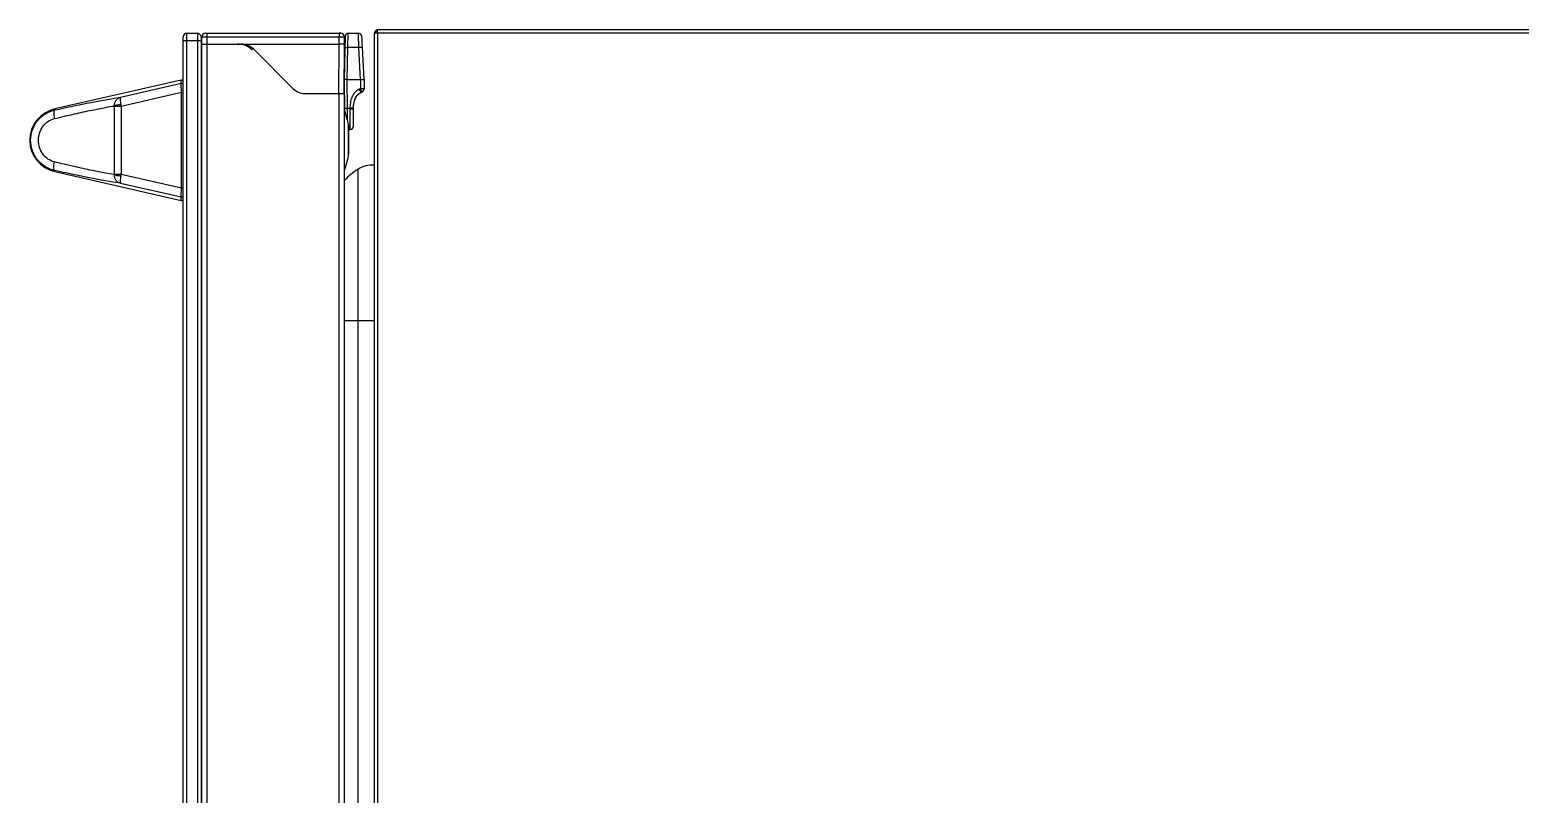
# Model space of a CAD drawing. Header units: millimetres. Extents: x 361 to 5577, y 463 to 3774.
# Drawn here: x 1799.3 to 2217.1, y 2173.1 to 2387.6 of the extents above; entities that cross this region are included whole.
import ezdxf

# ---------------------------------------------------------------- set-up
doc = ezdxf.new("R2010")
doc.units = ezdxf.units.MM
doc.header["$LTSCALE"] = 330
doc.layers.get('0').update_dxf_attribs({"linetype": 'CONTINUOUS'})
doc.layers.add('ASSI', color=7, linetype='CONTINUOUS')
doc.layers.add('GEOM', color=7, linetype='CONTINUOUS')

msp = doc.modelspace()

# ---------------------------------------------------------------- linework, layer by layer
at = {"color": 9, "linetype": 'Continuous'}
for p, q in [((1843.28, 2042.57), (1843.28, 2386.57)), ((1846.28, 2386.57), (1846.28, 2042.57)), ((1896.83, 1986.85), (1896.83, 2386.67)), ((1896.83, 2386.67), (2564.03, 2386.67)), ((1842.28, 2384.57), (1847.28, 2384.57)), ((1841.67, 2372.47), (1841.67, 2373.43)), ((1841.67, 2372.47), (1824.71, 2368.6)), ((1841.78, 2369.94), (1824.89, 2366.08)), ((1841.78, 2369.94), (1841.67, 2372.47)), ((1841.78, 2343.19), (1841.78, 2369.94)), ((1841.78, 2369.94), (1842.28, 2369.94)), ((1806.28, 2365.34), (1806.34, 2365.07)), ((1822.96, 2366.08), (1822.96, 2347.05)), ((1824.89, 2366.08), (1822.96, 2366.08)), ((1824.89, 2366.08), (1824.89, 2347.05)), ((1891.23, 2348.4), (1891.23, 2111.07)), ((1806.28, 2347.79), (1806.34, 2348.06)), ((1822.96, 2347.05), (1824.89, 2347.05)), ((1824.71, 2344.53), (1841.67, 2340.66)), ((1824.89, 2347.05), (1841.78, 2343.19)), ((1841.67, 2340.66), (1841.78, 2343.19)), ((1841.67, 2339.7), (1841.67, 2340.66)), ((1841.78, 2343.19), (1842.28, 2343.19)), ((1895.93, 2305.94), (1887.53, 2305.94))]:
    msp.add_line(p, q, dxfattribs=at)
at = {"color": 7, "linetype": 'Continuous'}
for p, q in [((1843.28, 2386.57), (1846.28, 2386.57)), ((1886.5, 2386.57), (1886, 2386.57)), ((1891.98, 2386.36), (1891.82, 2386.46)), ((1892.35, 2385.74), (1892.33, 2385.84)), ((1895.93, 1986.85), (1895.93, 2386.67)), ((1896.28, 2386.67), (1895.93, 2386.67)), ((1896.28, 2387.37), (1896.73, 2386.79)), ((1896.28, 2386.67), (1896.83, 2386.67)), ((1896.73, 2386.67), (1896.73, 2387.57)), ((2564.13, 2387.57), (1896.73, 2387.57)), ((1842.28, 2043.57), (1842.28, 2385.57)), ((1847.28, 2385.57), (1847.28, 2043.57)), ((1847.28, 2383.57), (1847.53, 2383.57)), ((1847.53, 2045.57), (1847.53, 2383.57)), ((1847.53, 2045.57), (1847.53, 2383.57)), ((1847.53, 2383.57), (1849.03, 2383.57)), ((1849.03, 2383.57), (1858.51, 2383.57)), ((1873.02, 2371.13), (1862.04, 2382.1)), ((1887.53, 2046.07), (1887.53, 2382.17)), ((1841.67, 2373.43), (1806.28, 2365.34)), ((1876.55, 2369.67), (1887.53, 2369.67)), ((1890.67, 2368.6), (1891.06, 2369.18)), ((1890.71, 2368.66), (1891.11, 2369.24)), ((1891.06, 2369.18), (1891.3, 2369.42)), ((1891.11, 2369.24), (1891.57, 2369.68)), ((1891.99, 2369.94), (1892.08, 2369.99)), ((1892.08, 2369.99), (1892.39, 2370.13)), ((1890.19, 2367.19), (1890.4, 2367.97)), ((1890.19, 2367.17), (1890.19, 2367.19)), ((1890.27, 2367.48), (1890.38, 2367.91)), ((1890.38, 2367.91), (1890.67, 2368.6)), ((1890.4, 2367.97), (1890.71, 2368.66)), ((1806.28, 2347.79), (1841.67, 2339.7))]:
    msp.add_line(p, q, dxfattribs=at)
for points in [[(1891.82, 2386.46), (1891.63, 2386.53), (1891.43, 2386.56)], [(1892.21, 2386.1), (1892.11, 2386.23), (1891.98, 2386.36)], [(1892.33, 2385.84), (1892.28, 2385.96), (1892.21, 2386.1)]]:
    msp.add_lwpolyline(points, dxfattribs=at)
for centre, radius, start, end in [((1843.28, 2385.57), 1, 90, 180), ((1846.28, 2385.57), 1, 0, 90), ((1886.5, 2385.57), 1, 1, 90), ((1888.49, 2385.82), 0.75, 90, 178.999), ((1896.83, 2386.67), 0.9, 96.327, 180), ((1857.44, 2377.57), 6, 45, 89.9997), ((1858.51, 2378.57), 5, 45, 90), ((1887.34, 2376.82), 0.25, 321.8903, 336.7537), ((1876.55, 2374.67), 5, 225, 270), ((1887.05, 2369.07), 0.5, 12.7804, 15.4513), ((1808.28, 2356.57), 9, 102.8697, 257.1303), ((1900.61, 2333.39), 17.7, 121.9959, 137.6726), ((1895.47, 2341.62), 8, 86.7054, 121.9959)]:
    msp.add_arc(centre, radius, start, end, dxfattribs=at)
at = {"color": 9, "linetype": 'Continuous'}
for centre, radius, start, end in [((1841.78, 2371.99), 0.5, 0.0336, 102.8639), ((1820.91, 2366.08), 2.05, 359.9852, 2.6986), ((1782.86, 2358.48), 42.71, 10.2384, 10.8757), ((1820.91, 2347.05), 2.05, 357.3016, 0.0146), ((1782.51, 2354.71), 43.06, 349.1269, 349.759), ((1841.78, 2341.14), 0.5, 257.1361, 359.9664)]:
    msp.add_arc(centre, radius, start, end, dxfattribs=at)
at = {"color": 7, "linetype": 'Continuous'}
for centre, start_param, end_param in [((1841.78, 2372.94), -1.570796, 0.224479), ((1841.78, 2340.19), -3.366071, -1.570796)]:
    msp.add_ellipse(centre, major_axis=(0, 0.5), ratio=0.999359, start_param=start_param, end_param=end_param, dxfattribs=at)
for points, knots in [([(1896.02, 2386.62), (1896, 2386.61), (1895.97, 2386.6), (1895.93, 2386.58), (1895.93, 2386.57)], [0, 0, 0, 0, 0.680679, 1, 1, 1, 1]), ([(1896.28, 2386.67), (1896.25, 2386.66), (1896.17, 2386.65), (1896.08, 2386.63), (1896.02, 2386.62)], [0, 0, 0, 0, 0.299271, 1, 1, 1, 1])]:
    msp.add_open_spline(points, degree=3, knots=knots, dxfattribs=at)
at = {"color": 9, "linetype": 'Continuous'}
for points, knots in [([(1806.34, 2348.06), (1805.39, 2348.27), (1803.55, 2349.01), (1801.32, 2350.99), (1799.85, 2353.6), (1799.35, 2356.57), (1799.85, 2359.53), (1801.32, 2362.14), (1803.55, 2364.12), (1805.39, 2364.86), (1806.34, 2365.07)], [0, 0, 0, 0, 0.123777, 0.248768, 0.374303, 0.5, 0.625697, 0.751232, 0.876223, 1, 1, 1, 1]), ([(1806.34, 2365.07), (1806.23, 2365.04), (1806.07, 2364.75), (1805.97, 2363.93), (1806.05, 2363.18), (1806.16, 2362.64)], [0, 0, 0, 0, 0.128828, 0.3476, 1, 1, 1, 1]), ([(1806.16, 2362.64), (1808.05, 2363.09), (1811.57, 2363.91), (1816.36, 2364.98), (1820.07, 2365.72), (1822.14, 2366.09), (1822.95, 2366.17)], [0, 0, 0, 0, 0.339667, 0.63209, 0.857567, 1, 1, 1, 1]), ([(1806.34, 2365.07), (1808.39, 2365.52), (1812.23, 2366.34), (1817.46, 2367.39), (1821.52, 2368.14), (1823.81, 2368.51), (1824.71, 2368.6)], [0, 0, 0, 0, 0.337499, 0.628674, 0.85463, 1, 1, 1, 1]), ([(1822.95, 2366.17), (1822.95, 2366.72), (1823.26, 2367.81), (1824.21, 2368.48), (1824.71, 2368.6)], [0, 0, 0, 0, 0.514227, 1, 1, 1, 1]), ([(1824.8, 2366.54), (1824.41, 2366.52), (1823.87, 2366.47), (1823.26, 2366.32), (1823.03, 2366.23), (1822.95, 2366.17)], [0, 0, 0, 0, 0.620248, 0.850792, 1, 1, 1, 1]), ([(1824.71, 2368.6), (1824.69, 2368.59), (1824.65, 2368.52), (1824.61, 2368.31), (1824.61, 2367.9), (1824.67, 2367.27), (1824.75, 2366.8), (1824.8, 2366.54)], [0, 0, 0, 0, 0.03851, 0.101962, 0.313181, 0.623012, 1, 1, 1, 1]), ([(1806.16, 2350.49), (1805.52, 2350.65), (1804.27, 2351.21), (1802.36, 2353.14), (1801.3, 2356.57), (1802.36, 2359.99), (1804.27, 2361.92), (1805.52, 2362.48), (1806.16, 2362.64)], [0, 0, 0, 0, 0.12331, 0.249077, 0.5, 0.750923, 0.87669, 1, 1, 1, 1]), ([(1806.34, 2348.06), (1806.23, 2348.09), (1806.07, 2348.38), (1805.97, 2349.2), (1806.05, 2349.95), (1806.16, 2350.49)], [0, 0, 0, 0, 0.128828, 0.3476, 1, 1, 1, 1]), ([(1822.95, 2346.96), (1822.14, 2347.04), (1820.07, 2347.41), (1816.36, 2348.15), (1811.57, 2349.22), (1808.05, 2350.04), (1806.16, 2350.49)], [0, 0, 0, 0, 0.142433, 0.36791, 0.660333, 1, 1, 1, 1]), ([(1824.71, 2344.53), (1823.81, 2344.62), (1821.52, 2344.99), (1817.46, 2345.74), (1812.23, 2346.79), (1808.39, 2347.61), (1806.34, 2348.06)], [0, 0, 0, 0, 0.14537, 0.371326, 0.662501, 1, 1, 1, 1]), ([(1822.95, 2346.96), (1823.03, 2346.9), (1823.26, 2346.81), (1823.87, 2346.66), (1824.41, 2346.61), (1824.8, 2346.59)], [0, 0, 0, 0, 0.149208, 0.379752, 1, 1, 1, 1]), ([(1824.71, 2344.53), (1824.21, 2344.65), (1823.26, 2345.32), (1822.95, 2346.41), (1822.95, 2346.96)], [0, 0, 0, 0, 0.485774, 1, 1, 1, 1]), ([(1824.8, 2346.59), (1824.75, 2346.33), (1824.67, 2345.86), (1824.61, 2345.23), (1824.61, 2344.82), (1824.65, 2344.61), (1824.69, 2344.54), (1824.71, 2344.53)], [0, 0, 0, 0, 0.376992, 0.686823, 0.898044, 0.9615, 1, 1, 1, 1])]:
    msp.add_open_spline(points, degree=3, knots=knots, dxfattribs=at)
at = {"layer": 'ASSI', "color": 9, "linetype": 'Continuous'}
for p, q in [((1849.03, 2045.57), (1849.03, 2383.57)), ((1888.59, 2352.25), (1888.59, 2360.88))]:
    msp.add_line(p, q, dxfattribs=at)
at = {"layer": 'ASSI', "color": 7, "linetype": 'Continuous'}
for p, q in [((1888.59, 2360.88), (1888.64, 2360.36)), ((1888.64, 2360.36), (1888.64, 2352.77)), ((1888.59, 2352.25), (1888.64, 2352.77))]:
    msp.add_line(p, q, dxfattribs=at)
for centre, radius, start, end in [((1808.28, 2356.57), 9, 102.8601, 257.1399), ((1863.97, 2356.57), 25, 9.9419, 19.5117), ((1863.97, 2356.57), 25, 340.4883, 350.0581)]:
    msp.add_arc(centre, radius, start, end, dxfattribs=at)
at = {"layer": 'GEOM', "color": 7, "linetype": 'Continuous'}
for p, q in [((1848.53, 2386.57), (1886.5, 2386.57)), ((1887.53, 2373.57), (1887.74, 2385.83)), ((1888.49, 2386.57), (1891.37, 2386.57)), ((1847.53, 2383.57), (1847.53, 2385.57)), ((1847.53, 2383.57), (1849.03, 2383.57)), ((1858.51, 2383.57), (1886.03, 2383.57)), ((1887.41, 2369.67), (1887.53, 2383.57)), ((1887.53, 2383.57), (1887.5, 2385.58)), ((1892.42, 2385.05), (1892.4, 2385.29)), ((1892.44, 2384.74), (1892.42, 2385.05)), ((1892.46, 2384.37), (1892.44, 2384.74)), ((1892.5, 2383.68), (1892.46, 2384.37)), ((1892.55, 2382.67), (1892.5, 2383.68)), ((1893.03, 2373.57), (1892.55, 2382.67)), ((1887.57, 2364.79), (1887.53, 2373.57)), ((1888.28, 2373.57), (1892.03, 2373.57)), ((1893.03, 2373.57), (1892.98, 2371.02)), ((1890.67, 2368.6), (1891.06, 2369.18)), ((1891.79, 2369.82), (1891.99, 2369.94)), ((1892.08, 2369.99), (1892.39, 2370.13)), ((1890.03, 2360.57), (1890.03, 2365.53)), ((1890.03, 2365.3), (1890.03, 2365.53)), ((1890.27, 2367.48), (1890.38, 2367.91)), ((1890.38, 2367.91), (1890.67, 2368.6)), ((1888.64, 2359.57), (1889.03, 2359.57))]:
    msp.add_line(p, q, dxfattribs=at)
at = {"layer": 'GEOM', "color": 9, "linetype": 'Continuous'}
for p, q in [((1849.03, 2383.57), (1849.03, 2386.57)), ((1886, 2386.57), (1886, 2385.58)), ((1888.44, 2382.63), (1888.49, 2386.57)), ((1849.03, 2385.58), (1886, 2385.58)), ((1885.91, 2369.67), (1886.03, 2383.57)), ((1886.03, 2383.57), (1886, 2385.58)), ((1887.52, 2382.17), (1887.53, 2382.17)), ((1888.28, 2373.57), (1888.44, 2382.63)), ((1891.55, 2382.63), (1888.44, 2382.63)), ((1892.03, 2373.57), (1891.55, 2382.63)), ((1888.32, 2365.54), (1888.28, 2373.57)), ((1892.03, 2373.57), (1891.98, 2371.04)), ((1886.03, 2059.47), (1886.03, 2369.67)), ((1887.53, 2371.27), (1887.42, 2371.27)), ((1888.32, 2365.54), (1889.03, 2365.54)), ((1888.33, 2362.07), (1888.32, 2365.54)), ((1889.03, 2365.25), (1889.03, 2359.57)), ((1890.03, 2365.53), (1890.03, 2365.53))]:
    msp.add_line(p, q, dxfattribs=at)
at = {"layer": 'GEOM', "color": 7, "linetype": 'Continuous'}
for points in [[(1892.4, 2385.29), (1892.39, 2385.39), (1892.39, 2385.48), (1892.38, 2385.55), (1892.37, 2385.61), (1892.36, 2385.67), (1892.35, 2385.74), (1892.33, 2385.84), (1892.28, 2385.97), (1892.21, 2386.11), (1892.1, 2386.24), (1891.97, 2386.36), (1891.81, 2386.46), (1891.62, 2386.53), (1891.42, 2386.56), (1891.37, 2386.57)], [(1890.03, 2365.53), (1890.07, 2366.34), (1890.19, 2367.19), (1890.4, 2367.97), (1890.71, 2368.66), (1891.11, 2369.24), (1891.6, 2369.71), (1892.08, 2369.99)], [(1891.06, 2369.18), (1891.53, 2369.65), (1891.57, 2369.68)]]:
    msp.add_lwpolyline(points, dxfattribs=at)
for centre, radius, start, end in [((1848.53, 2385.57), 1, 90.0002, 180), ((1886.5, 2385.57), 1, 1, 90), ((1888.49, 2385.82), 0.75, 90, 178.999), ((1891.37, 2385.57), 1, 3.0018, 89.5443), ((1887.34, 2376.82), 0.25, 321.8903, 359.0038), ((1887.05, 2369.07), 0.5, 0.25, 15.4513), ((1891.98, 2371.04), 1, 294.2786, 359.0058), ((1889.03, 2360.57), 1, 270, 360)]:
    msp.add_arc(centre, radius, start, end, dxfattribs=at)
at = {"layer": 'GEOM', "color": 9, "linetype": 'Continuous'}
for centre, radius, start, end in [((1885.4, 2369.06), 2.15, 0.2255, 7.6712), ((1963.31, 2212.81), 173.56, 114.2649, 114.3815), ((1911.64, 2365.25), 22.61, 179.267, 179.993)]:
    msp.add_arc(centre, radius, start, end, dxfattribs=at)
for points, knots in [([(1891.55, 2382.63), (1891.54, 2382.89), (1891.52, 2383.39), (1891.49, 2384.12), (1891.46, 2384.79), (1891.44, 2385.38), (1891.42, 2385.81), (1891.4, 2386.09), (1891.4, 2386.26), (1891.39, 2386.38), (1891.38, 2386.48), (1891.37, 2386.53), (1891.37, 2386.57), (1891.37, 2386.57)], [0, 0, 0, 0, 0.195851, 0.383692, 0.556476, 0.707714, 0.831723, 0.88201, 0.923839, 0.956802, 0.980603, 0.995016, 1, 1, 1, 1]), ([(1847.53, 2385.57), (1847.53, 2385.57), (1847.55, 2385.57), (1847.56, 2385.57), (1847.6, 2385.57), (1847.67, 2385.57), (1847.8, 2385.57), (1847.98, 2385.58), (1848.21, 2385.58), (1848.56, 2385.58), (1848.84, 2385.58), (1849.03, 2385.58)], [0, 0, 0, 0, 0.004954, 0.019386, 0.043253, 0.076319, 0.168726, 0.293067, 0.44457, 0.617415, 1, 1, 1, 1]), ([(1886, 2385.58), (1886.19, 2385.58), (1886.46, 2385.59), (1886.82, 2385.59), (1887.04, 2385.59), (1887.23, 2385.59), (1887.35, 2385.59), (1887.42, 2385.59), (1887.46, 2385.59), (1887.48, 2385.58), (1887.5, 2385.58), (1887.5, 2385.58)], [0, 0, 0, 0, 0.382583, 0.555423, 0.706921, 0.831259, 0.923666, 0.956733, 0.980603, 0.995042, 1, 1, 1, 1]), ([(1887.69, 2382.63), (1887.69, 2382.64), (1887.72, 2382.63), (1887.75, 2382.64), (1887.82, 2382.64), (1887.91, 2382.64), (1888.03, 2382.64), (1888.2, 2382.64), (1888.34, 2382.64), (1888.44, 2382.63)], [0, 0, 0, 0, 0.019526, 0.07648, 0.168879, 0.293232, 0.44466, 0.617436, 1, 1, 1, 1]), ([(1891.55, 2382.63), (1891.68, 2382.64), (1891.86, 2382.65), (1892.1, 2382.66), (1892.25, 2382.67), (1892.37, 2382.67), (1892.47, 2382.68), (1892.51, 2382.67), (1892.55, 2382.68), (1892.55, 2382.67)], [0, 0, 0, 0, 0.382606, 0.555381, 0.706798, 0.83114, 0.923527, 0.980475, 1, 1, 1, 1]), ([(1887.53, 2376.08), (1887.54, 2376.08), (1887.55, 2376.07), (1887.57, 2376.08), (1887.57, 2376.07)], [0, 0, 0, 0, 0.747834, 1, 1, 1, 1]), ([(1891.66, 2370.89), (1891.19, 2370.68), (1890.33, 2370.02), (1889.51, 2368.65), (1889.11, 2367.11), (1889.04, 2366.06), (1889.03, 2365.54)], [0, 0, 0, 0, 0.249175, 0.498991, 0.749327, 1, 1, 1, 1]), ([(1892.98, 2371.02), (1892.98, 2371.03), (1892.94, 2371.02), (1892.9, 2371.03), (1892.8, 2371.02), (1892.68, 2371.03), (1892.53, 2371.03), (1892.3, 2371.03), (1892.11, 2371.04), (1891.98, 2371.04)], [0, 0, 0, 0, 0.019319, 0.076313, 0.168736, 0.293128, 0.444586, 0.617387, 1, 1, 1, 1]), ([(1887.57, 2365.54), (1887.57, 2365.53), (1887.6, 2365.54), (1887.63, 2365.53), (1887.7, 2365.54), (1887.79, 2365.54), (1887.9, 2365.54), (1888.08, 2365.54), (1888.22, 2365.54), (1888.32, 2365.54)], [0, 0, 0, 0, 0.019256, 0.076153, 0.168555, 0.292945, 0.444433, 0.617283, 1, 1, 1, 1]), ([(1890.03, 2365.53), (1890.01, 2365.52), (1889.95, 2365.53), (1889.85, 2365.53), (1889.67, 2365.53), (1889.39, 2365.53), (1889.16, 2365.54), (1889.03, 2365.54)], [0, 0, 0, 0, 0.079585, 0.172701, 0.297173, 0.620041, 1, 1, 1, 1]), ([(1890.03, 2365.3), (1890.03, 2365.3), (1889.99, 2365.29), (1889.95, 2365.28), (1889.85, 2365.27), (1889.67, 2365.26), (1889.39, 2365.25), (1889.16, 2365.25), (1889.03, 2365.25)], [0, 0, 0, 0, 0.021664, 0.079148, 0.171594, 0.295709, 0.618875, 1, 1, 1, 1])]:
    msp.add_open_spline(points, degree=3, knots=knots, dxfattribs=at)
at = {"layer": 'GEOM', "color": 7, "linetype": 'Continuous'}
for points, knots in [([(1887.53, 2383.57), (1887.49, 2383.57), (1886.99, 2383.57), (1886.49, 2383.57), (1886.03, 2383.57)], [0, 0, 0, 0, 0.07612, 1, 1, 1, 1]), ([(1888.28, 2373.57), (1888.18, 2373.57), (1887.93, 2373.57), (1887.68, 2373.57), (1887.53, 2373.57)], [0, 0, 0, 0, 0.382731, 1, 1, 1, 1]), ([(1893.03, 2373.57), (1893.05, 2373.56), (1892.74, 2373.57), (1892.6, 2373.56), (1892.21, 2373.57), (1892.03, 2373.57)], [0, 0, 0, 0, 0.075001, 0.44322, 1, 1, 1, 1])]:
    msp.add_open_spline(points, degree=3, knots=knots, dxfattribs=at)
at = {"layer": 'GEOM', "color": 9, "linetype": 'Continuous'}
for points in [[(1887.53, 2376.29), (1887.56, 2376.22), (1887.58, 2376.15), (1887.57, 2376.07)], [(1892.08, 2369.99), (1891.93, 2370.29), (1891.8, 2370.59), (1891.66, 2370.89)], [(1892.39, 2370.13), (1892.25, 2370.43), (1892.12, 2370.73), (1891.98, 2371.04)]]:
    msp.add_open_spline(points, degree=3, dxfattribs=at)

doc.saveas('drawing.dxf')
